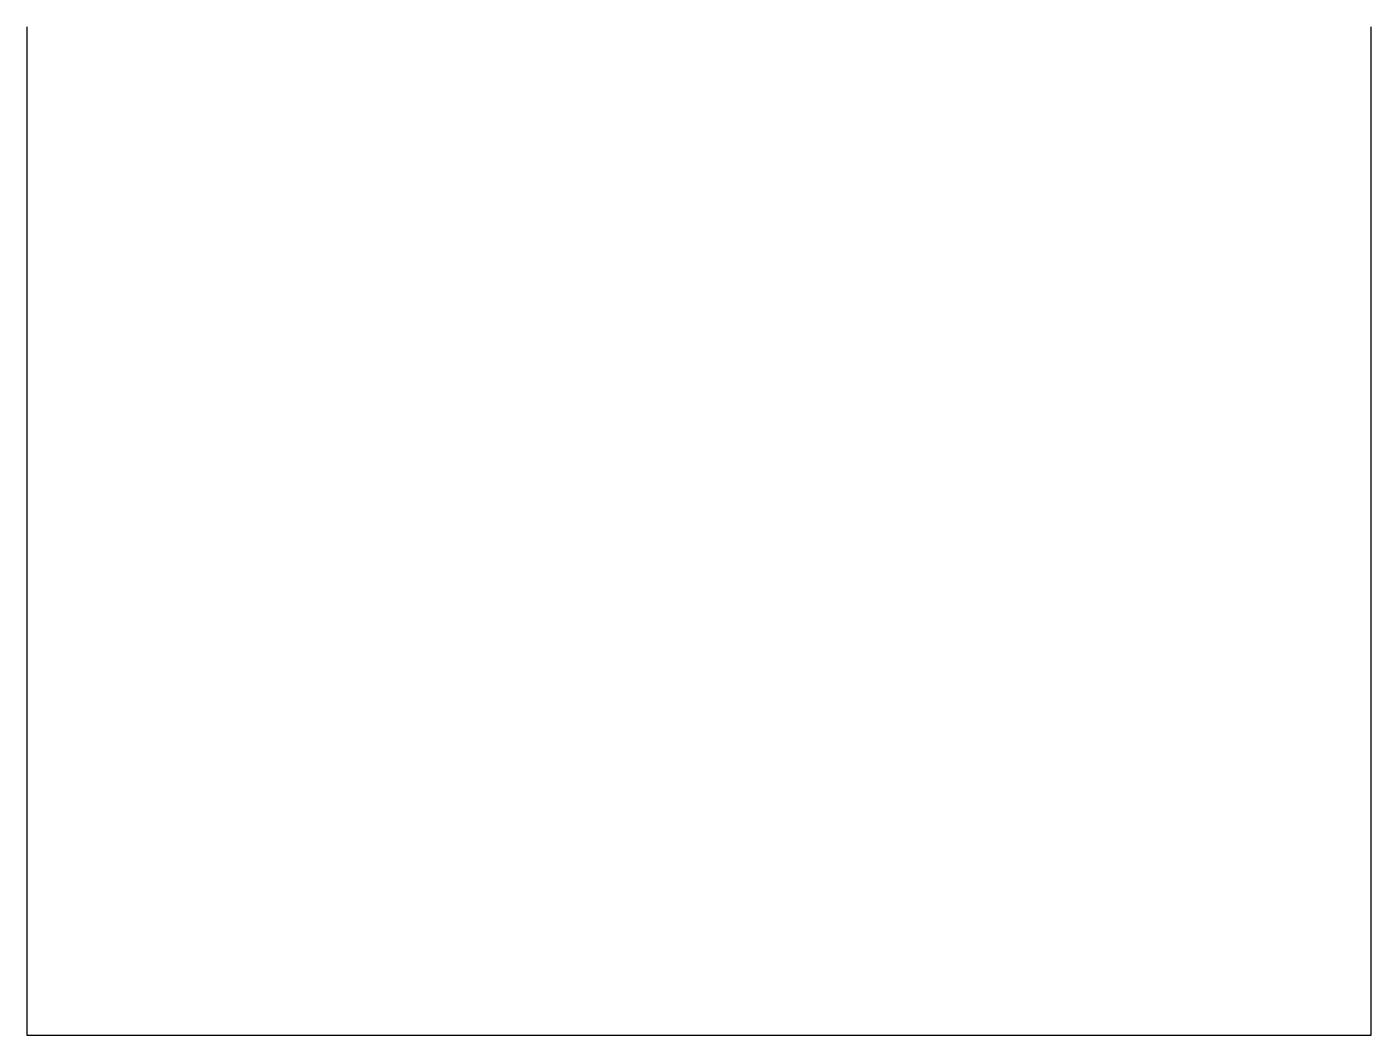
# Model space of a CAD drawing. Extents: x 0 to 4, y 0 to 3.
import ezdxf

# ---------------------------------------------------------------- set-up
doc = ezdxf.new("R2010")
doc.units = 0
doc.layers.get('0').update_dxf_attribs({"linetype": 'CONTINUOUS'})

msp = doc.modelspace()

# ---------------------------------------------------------------- linework, layer by layer
at = {"invisible_edges": 4}
msp.add_3dface([(0, 0), (4, 0), (4, 3, 4), (0, 3, 4)], dxfattribs=at)

doc.saveas('drawing.dxf')
